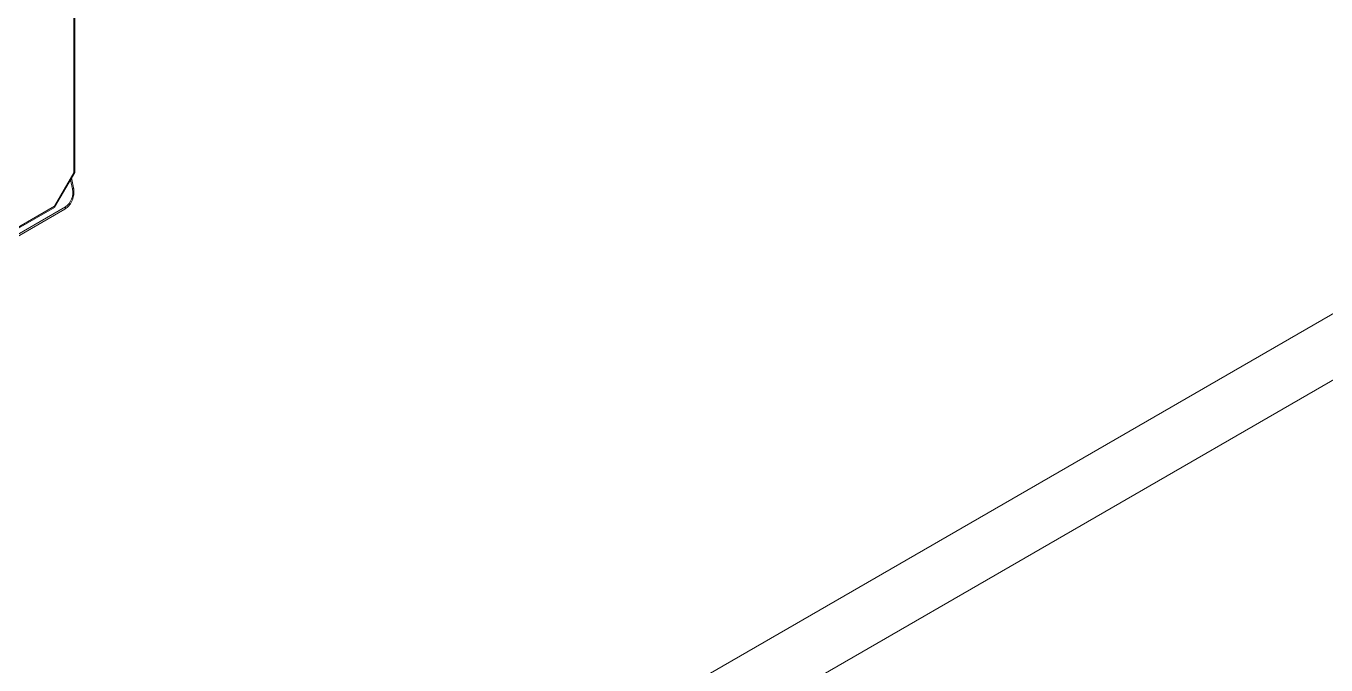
# Model space of a CAD drawing. Header units: millimetres. Extents: x 26816 to 90584, y 11074 to 56542.
# Drawn here: x 49002 to 49764, y 36233 to 36607 of the extents above; entities that cross this region are included whole.
import ezdxf

# ---------------------------------------------------------------- set-up
doc = ezdxf.new("R2010")
doc.units = ezdxf.units.MM
doc.layers.add('MAU_CAM', color=30, linetype='Continuous')
doc.layers.add('MAU_XANH', color=5, linetype='Continuous')

msp = doc.modelspace()

# ---------------------------------------------------------------- linework, layer by layer
at = {"layer": 'MAU_CAM', "linetype": 'Continuous', "lineweight": 0}
for p, q in [((49030.3, 36521.29), (49030.3, 36673.52)), ((49030.89, 36521.63), (49030.89, 36674.82)), ((49019.01, 36501.73), (49030.3, 36521.29)), ((49019.08, 36501.13), (49030.86, 36521.52)), ((49029.58, 36511.78), (49028.44, 36517.34)), ((49030.18, 36512.54), (49029, 36518.3)), ((48893.6, 36424.12), (49025.02, 36499.99)), ((48893.97, 36425.49), (49025.39, 36501.35)), ((48904.03, 36434.67), (49019.01, 36501.05)), ((48904.86, 36435.83), (49019.01, 36501.73))]:
    msp.add_line(p, q, dxfattribs=at)
for centre, radius, start, end in [((49019.63, 36509.73), 10.16, 304.53424, 11.63069), ((49029.3, 36512.61), 0.884, 289.01787, 355.51923), ((49024.26, 36500.93), 1.21, 309.28613, 20.71077)]:
    msp.add_arc(centre, radius, start, end, dxfattribs=at)
for centre, major_axis, ratio, start_param, end_param in [((49028.89, 36522.11), (1.99, -0.53), 0.317765, 5.582727, 6.368125), ((49017.59, 36502.54), (-1.46, 1.46), 0.317888, 3.056612, 3.842091)]:
    msp.add_ellipse(centre, major_axis=major_axis, ratio=ratio, start_param=start_param, end_param=end_param, dxfattribs=at)
msp.add_open_spline([(49025.02, 36499.99), (49025.28, 36500.15), (49025.98, 36500.58), (49027.02, 36501.5), (49028.09, 36502.79), (49028.99, 36504.28), (49029.7, 36505.92), (49030.18, 36507.65), (49030.42, 36509.43), (49030.42, 36511.08), (49030.25, 36512.09), (49030.18, 36512.54)], degree=3, knots=[0, 0, 0, 0, 0.06803, 0.185378, 0.303776, 0.423115, 0.542741, 0.662542, 0.782645, 0.903189, 1, 1, 1, 1], dxfattribs=at)
at = {"layer": 'MAU_XANH', "linetype": 'Continuous', "lineweight": 0}
for p, q in [((51172.96, 37249.71), (48721.55, 35834.54)), ((49428.62, 36203.82), (50115.8, 36600.52))]:
    msp.add_line(p, q, dxfattribs=at)

doc.saveas('drawing.dxf')
